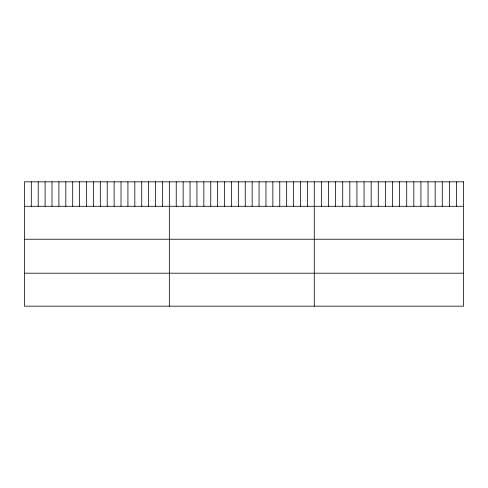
<?xml version="1.0" encoding="UTF-8"?>
<svg xmlns="http://www.w3.org/2000/svg" width="488" height="488" viewBox="0 0 488 488"><rect width="100%" height="100%" fill="white"/><g stroke="black" fill="none" stroke-linecap="round" stroke-linejoin="round"><path stroke-width="0.73" d="M24.4 206.271L463.6 206.271M24.4 239.236L463.6 239.236M24.4 273.201L463.6 273.201M456.487 181.835L456.487 206.271M449.381 181.835L449.381 206.271M442.268 181.835L442.268 206.271M435.156 181.835L435.156 206.271M428.043 181.835L428.043 206.271M420.937 181.835L420.937 206.271M413.824 181.835L413.824 206.271M406.711 181.835L406.711 206.271M399.605 181.835L399.605 206.271M392.492 181.835L392.492 206.271M385.38 181.835L385.38 206.271M378.267 181.835L378.267 206.271M371.161 181.835L371.161 206.271M364.048 181.835L364.048 206.271M356.935 181.835L356.935 206.271M349.829 181.835L349.829 206.271M342.716 181.835L342.716 206.271M335.604 181.835L335.604 206.271M328.491 181.835L328.491 206.271M321.385 181.835L321.385 206.271M314.272 181.835L314.272 306.165M307.373 181.835L307.373 206.271M300.468 181.835L300.468 206.271M293.569 181.835L293.569 206.271M286.663 181.835L286.663 206.271M279.764 181.835L279.764 206.271M272.859 181.835L272.859 206.271M265.96 181.835L265.96 206.271M259.061 181.835L259.061 206.271M252.156 181.835L252.156 206.271M245.257 181.835L245.257 206.271M238.351 181.835L238.351 206.271M231.452 181.835L231.452 206.271M224.547 181.835L224.547 206.271M217.648 181.835L217.648 206.271M210.749 181.835L210.749 206.271M203.844 181.835L203.844 206.271M196.945 181.835L196.945 206.271M190.039 181.835L190.039 206.271M183.14 181.835L183.14 206.271M176.235 181.835L176.235 206.271M169.336 181.835L169.336 306.165M162.437 181.835L162.437 206.271M155.532 181.835L155.532 206.271M148.633 181.835L148.633 206.271M141.727 181.835L141.727 206.271M134.828 181.835L134.828 206.271M127.923 181.835L127.923 206.271M121.024 181.835L121.024 206.271M114.125 181.835L114.125 206.271M107.22 181.835L107.22 206.271M100.321 181.835L100.321 206.271M93.415 181.835L93.415 206.271M86.516 181.835L86.516 206.271M79.611 181.835L79.611 206.271M72.712 181.835L72.712 206.271M65.813 181.835L65.813 206.271M58.908 181.835L58.908 206.271M52.009 181.835L52.009 206.271M45.103 181.835L45.103 206.271M38.204 181.835L38.204 206.271M31.299 181.835L31.299 206.271M463.6 181.835L24.4 181.835L24.4 306.165L463.6 306.165L463.6 181.835"/></g></svg>
